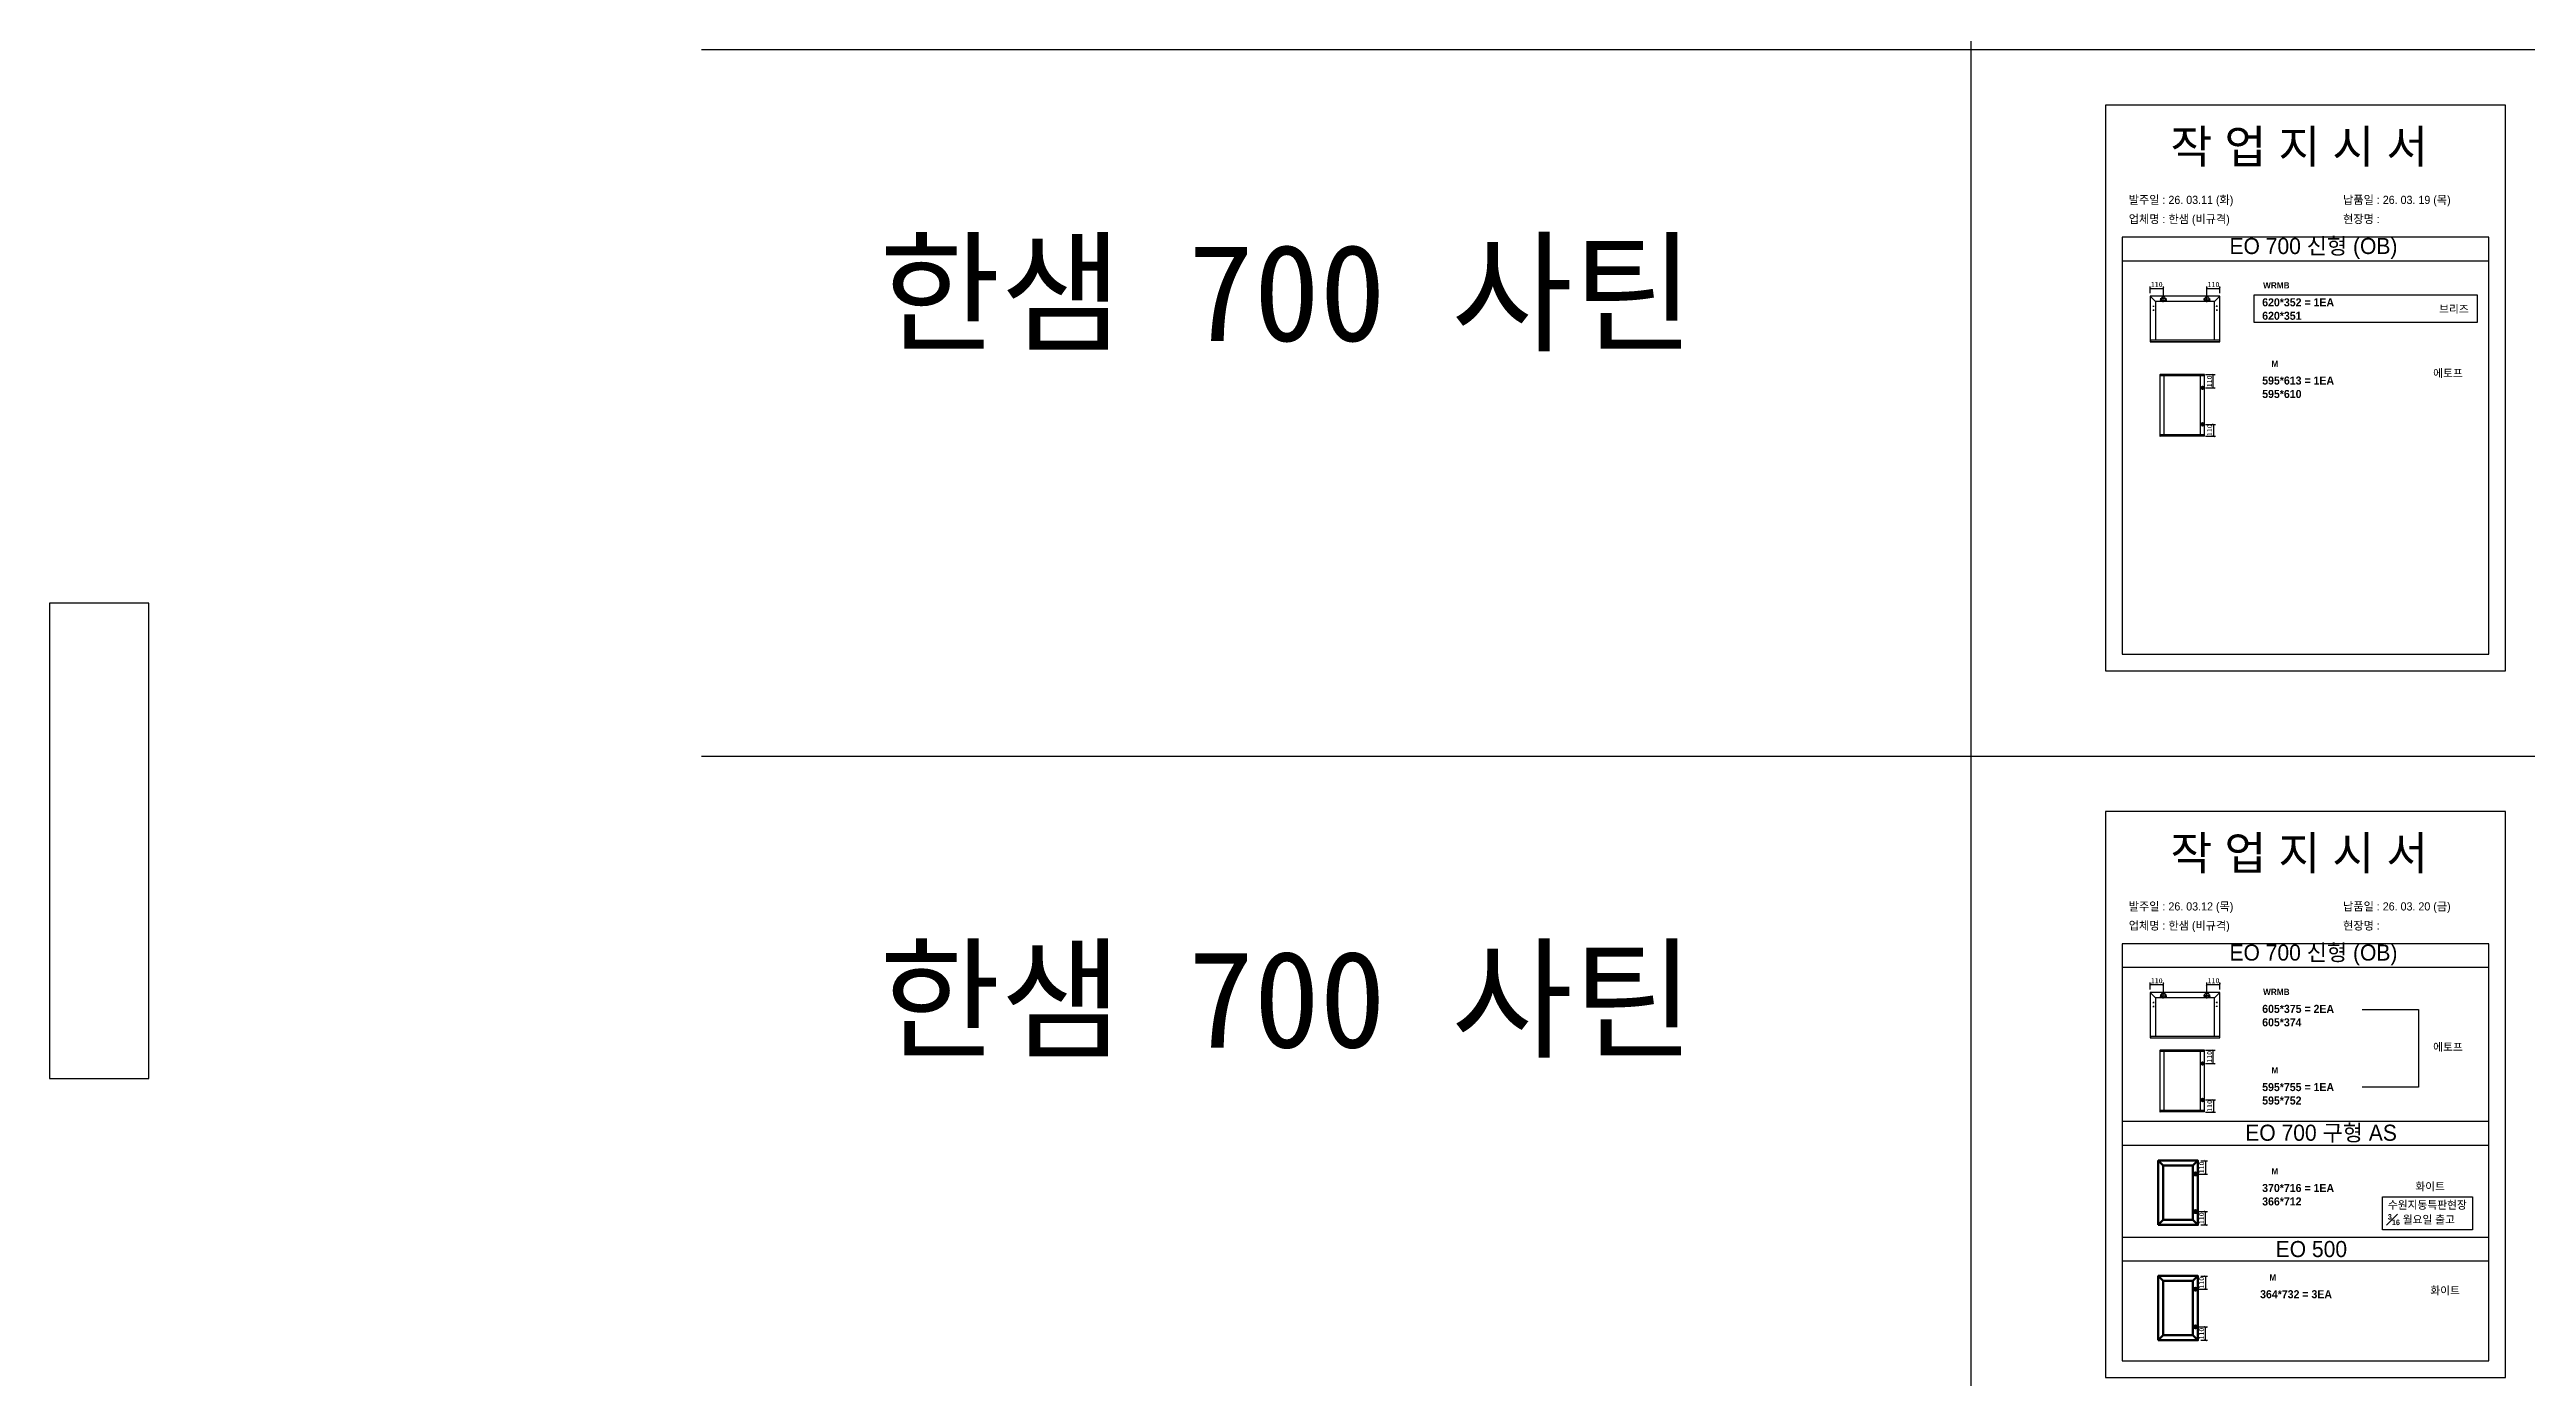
# Model space of a CAD drawing. Header units: millimetres. Extents: x -44117 to 256353, y -2095463 to 65325.
# Drawn here: x 100789 to 113049, y -780936 to -774363 of the extents above; entities that cross this region are included whole.
import ezdxf

# ---------------------------------------------------------------- set-up
doc = ezdxf.new("R2010")
doc.units = ezdxf.units.MM
doc.header["$LTSCALE"] = 10
doc.layers.add('Layer1', color=7, linetype='Continuous', lineweight=70)
doc.styles.add('MtX_Gulim', font='')
doc.styles.get('MtX_Gulim').set_extended_font_data('Gulim', bold=True)
doc.dimstyles.new('ISO-25', dxfattribs={"dimtxt": 2.5, "dimasz": 2.5, "dimexe": 1, "dimexo": 1, "dimtad": 1, "dimtxsty": 'Standard', "dimblk": 'ARCHTICK', "dimcen": 2.5, "dimadec": 0, "dimazin": 0, "dimtfac": 1, "dimtmove": 0, "dimatfit": 3, "dimfxl": 0, "dimarcsym": 0})

# ---------------------------------------------------------------- blocks, each defined once
blk = doc.blocks.new('_ArchTick')
at = {"color": 0, "linetype": 'ByBlock', "const_width": 0.15}
blk.add_lwpolyline([(-0.5, -0.5), (0.5, 0.5)], dxfattribs=at)
blk = doc.blocks.new('*D5095')
at = {"color": 0, "lineweight": -2}
for p, q in [((111187, -775569), (111187, -775535)), ((111187, -775545), (111252, -775545)), ((111252, -775582), (111252, -775535))]:
    blk.add_line(p, q, dxfattribs=at)
at = {"layer": 'Defpoints', "color": 0}
for p in [(111187, -775584), (111252, -775545), (111252, -775597)]:
    blk.add_point(p, dxfattribs=at)
at = {"color": 0, "lineweight": -2, "xscale": 10, "yscale": 10, "zscale": 10, "rotation": 180}
blk.add_blockref('_ArchTick', (111187, -775545), dxfattribs=at)
at = {"color": 0, "lineweight": -2, "xscale": 10, "yscale": 10, "zscale": 10}
blk.add_blockref('_ArchTick', (111252, -775545), dxfattribs=at)
at = {"color": 0, "insert": (111219, -775526), "char_height": 25, "attachment_point": 5}
blk.add_mtext('110', dxfattribs=at)
blk = doc.blocks.new('*D5096')
at = {"color": 0, "lineweight": -2}
for p, q in [((111467, -775582), (111467, -775535)), ((111467, -775545), (111532, -775545)), ((111532, -775569), (111532, -775535))]:
    blk.add_line(p, q, dxfattribs=at)
at = {"layer": 'Defpoints', "color": 0}
for p in [(111467, -775597), (111532, -775545), (111532, -775584)]:
    blk.add_point(p, dxfattribs=at)
at = {"color": 0, "lineweight": -2, "xscale": 10, "yscale": 10, "zscale": 10, "rotation": 180}
blk.add_blockref('_ArchTick', (111467, -775545), dxfattribs=at)
at = {"color": 0, "lineweight": -2, "xscale": 10, "yscale": 10, "zscale": 10}
blk.add_blockref('_ArchTick', (111532, -775545), dxfattribs=at)
at = {"color": 0, "insert": (111500, -775526), "char_height": 25, "attachment_point": 5}
blk.add_mtext('110', dxfattribs=at)
blk = doc.blocks.new('*D5097')
at = {"color": 0, "lineweight": -2}
for p, q in [((111461, -775972), (111509, -775972)), ((111461, -776037), (111509, -776037)), ((111499, -776037), (111499, -775972))]:
    blk.add_line(p, q, dxfattribs=at)
at = {"layer": 'Defpoints', "color": 0}
for p in [(111446, -775972), (111446, -776037), (111499, -775972)]:
    blk.add_point(p, dxfattribs=at)
at = {"color": 0, "lineweight": -2, "xscale": 10, "yscale": 10, "zscale": 10}
for p, rotation in [((111499, -775972), 90), ((111499, -776037), 270)]:
    blk.add_blockref('_ArchTick', p, dxfattribs=dict(at, rotation=rotation))
at = {"color": 0, "insert": (111480, -776005), "char_height": 25, "attachment_point": 5, "rotation": 90}
blk.add_mtext('110', dxfattribs=at)
blk = doc.blocks.new('*D5098')
at = {"color": 0, "lineweight": -2}
for p, q in [((111461, -776218), (111510, -776218)), ((111461, -776277), (111510, -776277)), ((111500, -776218), (111500, -776277))]:
    blk.add_line(p, q, dxfattribs=at)
at = {"layer": 'Defpoints', "color": 0}
for p in [(111446, -776218), (111446, -776277), (111500, -776277)]:
    blk.add_point(p, dxfattribs=at)
at = {"color": 0, "lineweight": -2, "xscale": 10, "yscale": 10, "zscale": 10}
for p, rotation in [((111500, -776218), 90), ((111500, -776277), 270)]:
    blk.add_blockref('_ArchTick', p, dxfattribs=dict(at, rotation=rotation))
at = {"color": 0, "insert": (111481, -776247), "char_height": 25, "attachment_point": 5, "rotation": 90}
blk.add_mtext('110', dxfattribs=at)
blk = doc.blocks.new('*D5099')
at = {"color": 0, "lineweight": -2}
for p, q in [((111187, -779016), (111187, -778981)), ((111187, -778991), (111252, -778991)), ((111252, -779028), (111252, -778981))]:
    blk.add_line(p, q, dxfattribs=at)
at = {"layer": 'Defpoints', "color": 0}
for p in [(111187, -779031), (111252, -778991), (111252, -779043)]:
    blk.add_point(p, dxfattribs=at)
at = {"color": 0, "lineweight": -2, "xscale": 10, "yscale": 10, "zscale": 10, "rotation": 180}
blk.add_blockref('_ArchTick', (111187, -778991), dxfattribs=at)
at = {"color": 0, "lineweight": -2, "xscale": 10, "yscale": 10, "zscale": 10}
blk.add_blockref('_ArchTick', (111252, -778991), dxfattribs=at)
at = {"color": 0, "insert": (111219, -778972), "char_height": 25, "attachment_point": 5}
blk.add_mtext('110', dxfattribs=at)
blk = doc.blocks.new('*D5100')
at = {"color": 0, "lineweight": -2}
for p, q in [((111467, -779028), (111467, -778981)), ((111467, -778991), (111532, -778991)), ((111532, -779016), (111532, -778981))]:
    blk.add_line(p, q, dxfattribs=at)
at = {"layer": 'Defpoints', "color": 0}
for p in [(111532, -778991), (111532, -779031), (111467, -779043)]:
    blk.add_point(p, dxfattribs=at)
at = {"color": 0, "lineweight": -2, "xscale": 10, "yscale": 10, "zscale": 10, "rotation": 180}
blk.add_blockref('_ArchTick', (111467, -778991), dxfattribs=at)
at = {"color": 0, "lineweight": -2, "xscale": 10, "yscale": 10, "zscale": 10}
blk.add_blockref('_ArchTick', (111532, -778991), dxfattribs=at)
at = {"color": 0, "insert": (111500, -778972), "char_height": 25, "attachment_point": 5}
blk.add_mtext('110', dxfattribs=at)
blk = doc.blocks.new('*D5101')
at = {"color": 0, "lineweight": -2}
for p, q in [((111461, -779316), (111509, -779316)), ((111461, -779382), (111509, -779382)), ((111499, -779382), (111499, -779316))]:
    blk.add_line(p, q, dxfattribs=at)
at = {"layer": 'Defpoints', "color": 0}
for p in [(111446, -779316), (111446, -779382), (111499, -779316)]:
    blk.add_point(p, dxfattribs=at)
at = {"color": 0, "lineweight": -2, "xscale": 10, "yscale": 10, "zscale": 10}
for p, rotation in [((111499, -779316), 90), ((111499, -779382), 270)]:
    blk.add_blockref('_ArchTick', p, dxfattribs=dict(at, rotation=rotation))
at = {"color": 0, "insert": (111480, -779349), "char_height": 25, "attachment_point": 5, "rotation": 90}
blk.add_mtext('110', dxfattribs=at)
blk = doc.blocks.new('*D5102')
at = {"color": 0, "lineweight": -2}
for p, q in [((111461, -779562), (111510, -779562)), ((111461, -779622), (111510, -779622)), ((111500, -779562), (111500, -779622))]:
    blk.add_line(p, q, dxfattribs=at)
at = {"layer": 'Defpoints', "color": 0}
for p in [(111446, -779562), (111446, -779622), (111500, -779622)]:
    blk.add_point(p, dxfattribs=at)
at = {"color": 0, "lineweight": -2, "xscale": 10, "yscale": 10, "zscale": 10}
for p, rotation in [((111500, -779562), 90), ((111500, -779622), 270)]:
    blk.add_blockref('_ArchTick', p, dxfattribs=dict(at, rotation=rotation))
at = {"color": 0, "insert": (111481, -779592), "char_height": 25, "attachment_point": 5, "rotation": 90}
blk.add_mtext('110', dxfattribs=at)
blk = doc.blocks.new('*D5107')
at = {"color": 0, "lineweight": -2}
for p, q in [((111426, -780499), (111470, -780499)), ((111438, -780434), (111470, -780434)), ((111460, -780434), (111460, -780499))]:
    blk.add_line(p, q, dxfattribs=at)
at = {"layer": 'Defpoints', "color": 0}
for p in [(111411, -780499), (111423, -780434), (111460, -780499)]:
    blk.add_point(p, dxfattribs=at)
at = {"color": 0, "lineweight": -2, "xscale": 10, "yscale": 10, "zscale": 10}
for p, rotation in [((111460, -780434), 90), ((111460, -780499), 270)]:
    blk.add_blockref('_ArchTick', p, dxfattribs=dict(at, rotation=rotation))
at = {"color": 0, "insert": (111441, -780467), "char_height": 25, "attachment_point": 5, "rotation": 90}
blk.add_mtext('110', dxfattribs=at)
blk = doc.blocks.new('*D5108')
at = {"color": 0, "lineweight": -2}
for p, q in [((111426, -780686), (111470, -780686)), ((111460, -780752), (111460, -780686)), ((111438, -780752), (111470, -780752))]:
    blk.add_line(p, q, dxfattribs=at)
at = {"layer": 'Defpoints', "color": 0}
for p in [(111411, -780686), (111460, -780686), (111423, -780752)]:
    blk.add_point(p, dxfattribs=at)
at = {"color": 0, "lineweight": -2, "xscale": 10, "yscale": 10, "zscale": 10}
for p, rotation in [((111460, -780686), 90), ((111460, -780752), 270)]:
    blk.add_blockref('_ArchTick', p, dxfattribs=dict(at, rotation=rotation))
at = {"color": 0, "insert": (111441, -780719), "char_height": 25, "attachment_point": 5, "rotation": 90}
blk.add_mtext('110', dxfattribs=at)
blk = doc.blocks.new('*D5109')
at = {"color": 0, "lineweight": -2}
for p, q in [((111438, -779863), (111470, -779863)), ((111460, -779863), (111460, -779929)), ((111426, -779929), (111470, -779929))]:
    blk.add_line(p, q, dxfattribs=at)
at = {"layer": 'Defpoints', "color": 0}
for p in [(111423, -779863), (111411, -779929), (111460, -779929)]:
    blk.add_point(p, dxfattribs=at)
at = {"color": 0, "lineweight": -2, "xscale": 10, "yscale": 10, "zscale": 10}
for p, rotation in [((111460, -779863), 90), ((111460, -779929), 270)]:
    blk.add_blockref('_ArchTick', p, dxfattribs=dict(at, rotation=rotation))
at = {"color": 0, "insert": (111441, -779896), "char_height": 25, "attachment_point": 5, "rotation": 90}
blk.add_mtext('110', dxfattribs=at)
blk = doc.blocks.new('*D5110')
at = {"color": 0, "lineweight": -2}
for p, q in [((111426, -780115), (111470, -780115)), ((111460, -780181), (111460, -780115)), ((111438, -780181), (111470, -780181))]:
    blk.add_line(p, q, dxfattribs=at)
at = {"layer": 'Defpoints', "color": 0}
for p in [(111411, -780115), (111460, -780115), (111423, -780181)]:
    blk.add_point(p, dxfattribs=at)
at = {"color": 0, "lineweight": -2, "xscale": 10, "yscale": 10, "zscale": 10}
for p, rotation in [((111460, -780115), 90), ((111460, -780181), 270)]:
    blk.add_blockref('_ArchTick', p, dxfattribs=dict(at, rotation=rotation))
at = {"color": 0, "insert": (111441, -780148), "char_height": 25, "attachment_point": 5, "rotation": 90}
blk.add_mtext('110', dxfattribs=at)

msp = doc.modelspace()

# ---------------------------------------------------------------- linework, layer by layer
at = {"color": 1}
for p, q in [((104015.69829, -774362.57266), (196284.84516, -774362.57266)), ((104015.69829, -774362.57266), (196284.84516, -774362.57266)), ((104015.69829, -777860.09806), (196284.84516, -777860.09806)), ((104015.69829, -777860.09806), (196284.84516, -777860.09806))]:
    msp.add_line(p, q, dxfattribs=at)
for p, q in [((112863.61712, -775291.9656), (111048.11673, -775291.9656)), ((112863.61712, -775409.85523), (111048.11673, -775409.85523)), ((111186.91456, -775584.21367), (111186.91456, -775808.55399)), ((111213.25531, -775610.55442), (111187.00125, -775584.00439)), ((111531.8004, -775583.9177), (111187.21052, -775583.9177)), ((111267.87399, -775596.9401), (111235.58716, -775596.9401)), ((111251.73057, -775613.08351), (111251.73057, -775580.79668)), ((111451.13694, -775596.9401), (111483.42377, -775596.9401)), ((111467.28036, -775613.08351), (111467.28036, -775580.79668)), ((111505.75561, -775610.55442), (111532.00967, -775584.00439)), ((111532.09636, -775808.55399), (111532.09636, -775584.21367)), ((111200.23292, -775633.63957), (111206.15219, -775633.63957)), ((111200.23292, -775652.58123), (111206.15219, -775652.58123)), ((111203.19256, -775630.67993), (111203.19256, -775636.5992)), ((111203.19256, -775649.6216), (111203.19256, -775655.54087)), ((111213.25531, -775610.55442), (111213.25531, -775800.56298)), ((111505.75561, -775610.55442), (111213.25531, -775610.55442)), ((111240.77992, -775602.85937), (111236.04451, -775602.85937)), ((111238.41221, -775600.49166), (111238.41221, -775605.22707)), ((111267.41664, -775602.85937), (111262.68122, -775602.85937)), ((111265.04893, -775600.49166), (111265.04893, -775605.22707)), ((111456.32971, -775602.85937), (111451.5943, -775602.85937)), ((111453.962, -775600.49166), (111453.962, -775605.22707)), ((111482.96643, -775602.85937), (111478.23101, -775602.85937)), ((111480.59872, -775600.49166), (111480.59872, -775605.22707)), ((111505.75561, -775799.97105), (111505.75561, -775610.55442)), ((111518.77801, -775633.63957), (111512.85874, -775633.63957)), ((111518.77801, -775652.58123), (111512.85874, -775652.58123)), ((111515.81837, -775630.67993), (111515.81837, -775636.5992)), ((111515.81837, -775649.6216), (111515.81837, -775655.54087)), ((111186.91456, -775799.97105), (111532.09636, -775799.97105)), ((111186.91456, -775808.02126), (111531.8004, -775808.02126)), ((111187.21052, -775808.84996), (111531.8004, -775808.84996)), ((111188.39438, -775799.97105), (111188.39438, -775808.84996)), ((111530.61654, -775808.84996), (111530.61654, -775799.97105)), ((111235.21582, -775972.00986), (111235.21582, -776277.02819)), ((111455.13421, -775972.40485), (111235.21582, -775972.40485)), ((111455.13421, -775978.37355), (111235.21582, -775978.37355)), ((111454.91477, -775971.79042), (111235.43526, -775971.79042)), ((111254.74577, -775977.93468), (111254.74577, -776270.66451)), ((111435.38482, -776270.66451), (111435.38482, -775978.37355)), ((111454.03702, -775978.37355), (111454.03702, -775971.79042)), ((111455.13421, -776277.02819), (111455.13421, -775972.00986)), ((111455.13421, -776270.66451), (111235.21582, -776270.66451)), ((111455.13421, -776276.63321), (111235.21582, -776276.63321)), ((111454.91477, -776277.24764), (111235.43526, -776277.24764)), ((111236.31301, -776277.24764), (111236.31301, -776270.66451)), ((111454.03702, -776270.66451), (111454.03702, -776277.24764)), ((112863.61712, -778789.491), (111048.11673, -778789.491)), ((112863.61712, -778907.38063), (111048.11673, -778907.38063)), ((111186.91456, -779030.77317), (111186.91456, -779255.1135)), ((111213.25531, -779057.11392), (111187.00125, -779030.56389)), ((111531.8004, -779030.47721), (111187.21052, -779030.47721)), ((111251.73057, -779059.64302), (111251.73057, -779027.35619)), ((111467.28036, -779059.64302), (111467.28036, -779027.35619)), ((111505.75561, -779057.11392), (111532.00967, -779030.56389)), ((111532.09636, -779255.1135), (111532.09636, -779030.77317)), ((111200.23292, -779080.19908), (111206.15219, -779080.19908)), ((111200.23292, -779099.14074), (111206.15219, -779099.14074)), ((111203.19256, -779077.23944), (111203.19256, -779083.15871)), ((111203.19256, -779096.1811), (111203.19256, -779102.10037)), ((111213.25531, -779057.11392), (111213.25531, -779247.12248)), ((111505.75561, -779057.11392), (111213.25531, -779057.11392)), ((111267.87399, -779043.4996), (111235.58716, -779043.4996)), ((111240.77992, -779049.41887), (111236.04451, -779049.41887)), ((111238.41221, -779047.05116), (111238.41221, -779051.78658)), ((111267.41664, -779049.41887), (111262.68122, -779049.41887)), ((111265.04893, -779047.05116), (111265.04893, -779051.78658)), ((111451.13694, -779043.4996), (111483.42377, -779043.4996)), ((111456.32971, -779049.41887), (111451.5943, -779049.41887)), ((111453.962, -779047.05116), (111453.962, -779051.78658)), ((111482.96643, -779049.41887), (111478.23101, -779049.41887)), ((111480.59872, -779047.05116), (111480.59872, -779051.78658)), ((111505.75561, -779246.53056), (111505.75561, -779057.11392)), ((111518.77801, -779080.19908), (111512.85874, -779080.19908)), ((111518.77801, -779099.14074), (111512.85874, -779099.14074)), ((111515.81837, -779077.23944), (111515.81837, -779083.15871)), ((111515.81837, -779096.1811), (111515.81837, -779102.10037)), ((111186.91456, -779246.53056), (111532.09636, -779246.53056)), ((111186.91456, -779254.58076), (111531.8004, -779254.58076)), ((111187.21052, -779255.40946), (111531.8004, -779255.40946)), ((111188.39438, -779246.53056), (111188.39438, -779255.40946)), ((111530.61654, -779255.40946), (111530.61654, -779246.53056)), ((111235.21582, -779316.63758), (111235.21582, -779621.65591)), ((111455.13421, -779317.03257), (111235.21582, -779317.03257)), ((111455.13421, -779323.00127), (111235.21582, -779323.00127)), ((111454.91477, -779316.41814), (111235.43526, -779316.41814)), ((111254.74577, -779322.5624), (111254.74577, -779615.29223)), ((111435.38482, -779615.29223), (111435.38482, -779323.00127)), ((111454.03702, -779323.00127), (111454.03702, -779316.41814)), ((111455.13421, -779621.65591), (111455.13421, -779316.63758)), ((111455.13421, -779615.29223), (111235.21582, -779615.29223)), ((111455.13421, -779621.26093), (111235.21582, -779621.26093)), ((111454.91477, -779621.87536), (111235.43526, -779621.87536)), ((111236.31301, -779621.87536), (111236.31301, -779615.29223)), ((111454.03702, -779615.29223), (111454.03702, -779621.87536)), ((112863.61712, -779669.5021), (111048.11673, -779669.5021)), ((112863.61712, -779787.39174), (111048.11673, -779787.39174)), ((112863.61712, -780242.65672), (111048.11673, -780242.65672)), ((112863.61712, -780360.54635), (111048.11673, -780360.54635))]:
    msp.add_line(p, q)
for p in [(110300.49669, 21924.9366), (110300.49669, 14161.07811), (110300.49669, 18584.38997), (110300.49669, 10820.53148), (110300.49669, 18627.87121), (110300.49669, 10864.01272), (110300.49669, 15287.32457), (110300.49669, 7523.46608), (110300.49669, 3746.75115), (110300.49669, 21924.9366), (110300.49669, 14161.07811), (110300.49669, 18584.38997), (110300.49669, 10820.53148), (110300.49669, 18627.87121), (110300.49669, 10864.01272), (110300.49669, 15287.32457), (110300.49669, 7523.46608), (110300.49669, 3746.75115), (110300.49669, 21924.9366), (110300.49669, 14161.07811), (110300.49669, 18584.38997), (110300.49669, 10820.53148), (110300.49669, 18627.87121), (110300.49669, 10864.01272), (110300.49669, 15287.32457), (110300.49669, 7523.46608), (110300.49669, 3746.75115), (110300.49669, 21924.9366), (110300.49669, 14161.07811), (110300.49669, 18584.38997), (110300.49669, 10820.53148), (110300.49669, 18627.87121), (110300.49669, 10864.01272), (110300.49669, 15287.32457), (110300.49669, 7523.46608), (110300.49669, 3746.75115), (110300.49669, 21924.9366), (110300.49669, 14161.07811), (110300.49669, 18584.38997), (110300.49669, 10820.53148), (110300.49669, 18627.87121), (110300.49669, 10864.01272), (110300.49669, 15287.32457), (110300.49669, 7523.46608), (110300.49669, 3746.75115), (110300.49669, 21924.9366), (110300.49669, 14161.07811), (110300.49669, 18584.38997), (110300.49669, 10820.53148), (110300.49669, 18627.87121), (110300.49669, 10864.01272), (110300.49669, 15287.32457), (110300.49669, 7523.46608), (110300.49669, 3746.75115), (110300.49669, 21924.9366), (110300.49669, 14161.07811), (110300.49669, 18584.38997), (110300.49669, 10820.53148), (110300.49669, 18627.87121), (110300.49669, 10864.01272), (110300.49669, 15287.32457), (110300.49669, 7523.46608), (110300.49669, 3746.75115), (110300.49669, 21924.9366), (110300.49669, 14161.07811), (110300.49669, 18584.38997), (110300.49669, 10820.53148), (110300.49669, 18627.87121), (110300.49669, 10864.01272), (110300.49669, 15287.32457), (110300.49669, 7523.46608), (110300.49669, 3746.75115), (110300.49669, 21924.9366), (110300.49669, 14161.07811), (110300.49669, 18584.38997), (110300.49669, 10820.53148), (110300.49669, 18627.87121), (110300.49669, 10864.01272), (110300.49669, 15287.32457), (110300.49669, 7523.46608), (110300.49669, 3746.75115), (110300.49669, 21924.9366), (110300.49669, 14161.07811), (110300.49669, 18584.38997), (110300.49669, 10820.53148), (110300.49669, 18627.87121), (110300.49669, 10864.01272), (110300.49669, 15287.32457), (110300.49669, 7523.46608), (110300.49669, 3746.75115), (110300.49669, 12702.87182), (110300.49669, 4939.01333), (110300.49669, 9362.32519), (110300.49669, 1598.4667), (110300.49669, 9405.80642), (110300.49669, 1641.94794), (110300.49669, 6065.25979), (110300.49669, -1698.5987), (110300.49669, -5475.31363), (110300.49669, 12702.87182), (110300.49669, 4939.01333), (110300.49669, 9362.32519), (110300.49669, 1598.4667), (110300.49669, 9405.80642), (110300.49669, 1641.94794), (110300.49669, 6065.25979), (110300.49669, -1698.5987), (110300.49669, -5475.31363), (110300.49669, 12702.87182), (110300.49669, 4939.01333), (110300.49669, 9362.32519), (110300.49669, 1598.4667), (110300.49669, 9405.80642), (110300.49669, 1641.94794), (110300.49669, 6065.25979), (110300.49669, -1698.5987), (110300.49669, -5475.31363), (110300.49669, 12702.87182), (110300.49669, 4939.01333), (110300.49669, 9362.32519), (110300.49669, 1598.4667), (110300.49669, 9405.80642), (110300.49669, 1641.94794), (110300.49669, 6065.25979), (110300.49669, -1698.5987), (110300.49669, -5475.31363), (110300.49669, 12702.87182), (110300.49669, 4939.01333), (110300.49669, 9362.32519), (110300.49669, 1598.4667), (110300.49669, 9405.80642), (110300.49669, 1641.94794), (110300.49669, 6065.25979), (110300.49669, -1698.5987), (110300.49669, -5475.31363)]:
    msp.add_xline(p, (0, 1), dxfattribs=at)
for points in [[(110965.59398, -777438.53578), (112946.13986, -777438.53578), (112946.13986, -774637.47803), (110965.59398, -774637.47803)], [(111702.05608, -775576.21715), (112804.88326, -775576.21715), (112804.88326, -775713.26752), (111702.05608, -775713.26752)], [(100788.69366, -779455.53687), (101279.69366, -779455.53687), (101279.69366, -777102.53687), (100788.69366, -777102.53687)], [(110965.59398, -780936.06118), (112946.13986, -780936.06118), (112946.13986, -778135.00343), (110965.59398, -778135.00343)]]:
    msp.add_lwpolyline(points, close=True)
for points in [[(111048.11673, -775291.9656), (111048.11673, -777356.01303), (112863.61712, -777356.01303), (112863.61712, -775291.9656)], [(111048.11673, -778789.491), (111048.11673, -780853.53843), (112863.61712, -780853.53843), (112863.61712, -778789.491)], [(112235.41321, -779114.0212), (112515.13515, -779114.0212), (112515.13515, -779499.74303), (112235.41321, -779499.74303)]]:
    msp.add_lwpolyline(points)
msp.add_lwpolyline([(112336.14696, -780041.58007), (112782.09853, -780041.58007), (112782.09853, -780205.09565), (112336.14696, -780205.09565)], close=True, dxfattribs=at)
for centre, radius in [((111251.73057, -775596.9401), 10.35872), ((111467.28036, -775596.9401), 10.35872), ((111203.19256, -775633.63957), 0.88789), ((111203.19256, -775652.58123), 0.88789), ((111238.41221, -775602.85937), 0.94708), ((111265.04893, -775602.85937), 0.94708), ((111453.962, -775602.85937), 0.94708), ((111480.59872, -775602.85937), 0.94708), ((111515.81837, -775633.63957), 0.88789), ((111515.81837, -775652.58123), 0.88789), ((111203.19256, -779080.19908), 0.88789), ((111203.19256, -779099.14074), 0.88789), ((111238.41221, -779049.41887), 0.94708), ((111251.73057, -779043.4996), 10.35872), ((111265.04893, -779049.41887), 0.94708), ((111453.962, -779049.41887), 0.94708), ((111467.28036, -779043.4996), 10.35872), ((111480.59872, -779049.41887), 0.94708), ((111515.81837, -779080.19908), 0.88789), ((111515.81837, -779099.14074), 0.88789)]:
    msp.add_circle(centre, radius)
for centre, radius, start, end in [((111187.21052, -775584.21367), 0.29596, 90, 180), ((111531.8004, -775584.21367), 0.29596, 0, 90), ((111187.21052, -775808.55399), 0.29596, 180, 270), ((111531.8004, -775808.55399), 0.29596, 270, 0), ((111454.91477, -775972.00986), 0.21944, 0, 90), ((111235.43526, -776277.0282), 0.21944, 180, 270), ((111454.91477, -776277.0282), 0.21944, 270, 0), ((111187.21052, -779030.77317), 0.29596, 90, 180), ((111531.8004, -779030.77317), 0.29596, 0, 90), ((111187.21052, -779255.1135), 0.29596, 180, 270), ((111531.8004, -779255.1135), 0.29596, 270, 0), ((111454.91477, -779316.63758), 0.21944, 0, 90), ((111235.43526, -779621.65592), 0.21944, 180, 270), ((111454.91477, -779621.65592), 0.21944, 270, 0)]:
    msp.add_arc(centre, radius, start, end)
at = {"layer": 'Layer1'}
for p, q in [((111445.64341, -776029.38059), (111445.64341, -776045.55584)), ((111445.64341, -776225.66359), (111445.64341, -776209.48834)), ((111445.64341, -779374.00831), (111445.64341, -779390.18356)), ((111445.64341, -779570.29131), (111445.64341, -779554.11606)), ((111251.22258, -779887.39797), (111226.67254, -779862.84792)), ((111398.52288, -779887.39797), (111423.07292, -779862.84792)), ((111410.53498, -779918.39202), (111410.53498, -779938.80102)), ((111410.53498, -780125.27533), (111410.53498, -780104.86632)), ((111226.67254, -780180.81942), (111251.22258, -780156.26937)), ((111423.07292, -780180.81942), (111398.52288, -780156.26937)), ((111398.52288, -780156.26937), (111423.07292, -780180.81942)), ((111251.22258, -780458.21598), (111226.67254, -780433.66593)), ((111398.52288, -780458.21598), (111423.07292, -780433.66593)), ((111410.53498, -780489.21003), (111410.53498, -780509.61904)), ((111226.67254, -780751.63744), (111251.22258, -780727.08739)), ((111423.07292, -780751.63744), (111398.52288, -780727.08739)), ((111398.52288, -780727.08739), (111423.07292, -780751.63744)), ((111410.53498, -780696.09334), (111410.53498, -780675.68433))]:
    msp.add_line(p, q, dxfattribs=at)
for points in [[(111453.73103, -776037.46822), (111437.55579, -776037.46822)], [(111453.73103, -776217.57597), (111437.55579, -776217.57597)], [(111453.73103, -779382.09593), (111437.55579, -779382.09593)], [(111453.73103, -779562.20368), (111437.55579, -779562.20368)], [(111226.67254, -780180.81942), (111423.07292, -780180.81942), (111423.07292, -779862.84792), (111226.67254, -779862.84792)], [(111251.22258, -780156.26937), (111398.52288, -780156.26937), (111398.52288, -779887.39797), (111251.22258, -779887.39797)], [(111420.73949, -779928.59652), (111400.33048, -779928.59652)], [(111420.73949, -780115.07082), (111400.33048, -780115.07082)], [(111226.67254, -780751.63744), (111423.07292, -780751.63744), (111423.07292, -780433.66593), (111226.67254, -780433.66593)], [(111251.22258, -780727.08739), (111398.52288, -780727.08739), (111398.52288, -780458.21598), (111251.22258, -780458.21598)], [(111420.73949, -780499.41453), (111400.33048, -780499.41453)], [(111420.73949, -780685.88884), (111400.33048, -780685.88884)]]:
    msp.add_lwpolyline(points, close=True, dxfattribs=at)
for centre, radius in [((111445.64341, -776037.46822), 5.39175), ((111445.64341, -776217.57597), 5.39175), ((111445.64341, -779382.09593), 5.39175), ((111445.64341, -779562.20368), 5.39175), ((111410.53498, -779928.59652), 6.803), ((111410.53498, -780115.07082), 6.803), ((111410.53498, -780499.41453), 6.803), ((111410.53498, -780685.88884), 6.803)]:
    msp.add_circle(centre, radius, dxfattribs=at)

# ---------------------------------------------------------------- texts
at = {"linetype": 'Continuous', "style": 'MtX_Gulim'}
for s, height, p in [('WRMB', 31.09714, (111745.54403, -775545.38839)), ('M', 30.31593, (111787.30044, -775933.64264)), ('WRMB', 31.09714, (111745.54403, -779042.91379)), ('M', 30.31593, (111787.30044, -779431.16804)), ('M', 30.31593, (111787.30044, -779930.6338)), ('M', 30.31593, (111777.00739, -780456.56494))]:
    msp.add_text(s, height=height, dxfattribs=at).set_placement(p)
at = {"attachment_point": 1}
for s, width, gutter_width, heights, insert, char_height in [('{\\fGulim|b0|i0|c129|p50;작 업 지 시 서}', 3898.9872873, 14.7362, [-183.72574], (111287.2047, -774760.27484), 165.0454901), ('\\pt11;{\\fGulim|b0|i0|c129|p50;발주일 : 26. 03.11 (화)}', 3898.9872873, 14.7362, [40.67678], (111080.65102, -775086.49953), 40.4361451), ('{\\fGulim|b0|i0|c129|p50;납품일 : 26. 03. 19 (목)}', 3898.9872873, 14.7362, [41.36774], (112141.63179, -775086.49953), 40.4361451), ('{\\fGulim|b0|i0|c129|p50;업체명 : 한샘 (비규격)}', 3898.9872873, 14.7362, [42.57324], (111080.65102, -775181.58481), 40.4361451), ('{\\fGulim|b0|i0|c129|p50;현장명 :  }', 3898.9872873, 14.7362, [45.12049], (112141.63179, -775181.58481), 40.4361451), ('{\\f굴림|b0|i0|c129|p50;한샘} 700 {\\f굴림|b0|i0|c129|p50;사틴}', 5072.1082947, 2395.6482, [-533.35869], (104895.62473, -775326.10736), 479.1296392), ('{\\fGulim|b0|i0|c129|p50;EO 700 신형 (OB)}', 1882.7812357, 7.11596, [-100.28675], (111579.03979, -775295.21349), 79.6987856), ('{\\f굴림|b1|i0|c129|p50;620*352 = 1EA\\P\\C1;620*351}', 12072.7918459, 155.2668, [-107.68333], (111741.10322, -775593.95595), 39.9257485), ('{\\f굴림|b1|i0|c129|p50;브리즈}', 11769.5052121, 151.36626, [-43.2475], (112616.95295, -775627.62005), 38.9227538), ('{\\f굴림|b1|i0|c129|p50;에토프}', 11769.5052121, 151.36626, [-43.29899], (112587.27124, -775945.21859), 38.9227538), ('{\\f굴림|b1|i0|c129|p50;595*613 = 1EA\\P\\C1;595*610}', 12072.7918459, 155.2668, [-107.68333], (111741.10322, -775981.12324), 39.9257485), ('{\\fGulim|b0|i0|c129|p50;작 업 지 시 서}', 3898.9872873, 14.7362, [-183.72574], (111287.2047, -778257.80024), 165.0454901), ('\\pt11;{\\fGulim|b0|i0|c129|p50;발주일 : 26. 03.12 (목)}', 3898.9872873, 14.7362, [40.67678], (111080.65102, -778584.02493), 40.4361451), ('{\\fGulim|b0|i0|c129|p50;납품일 : 26. 03. 20 (금)}', 3898.9872873, 14.7362, [41.36774], (112141.63179, -778584.02493), 40.4361451), ('{\\f굴림|b0|i0|c129|p50;한샘} 700 {\\f굴림|b0|i0|c129|p50;사틴}', 5072.1082947, 2395.6482, [-533.35869], (104895.62473, -778823.63276), 479.1296392), ('{\\fGulim|b0|i0|c129|p50;업체명 : 한샘 (비규격)}', 3898.9872873, 14.7362, [42.57324], (111080.65102, -778679.11021), 40.4361451), ('{\\fGulim|b0|i0|c129|p50;EO 700 신형 (OB)}', 1882.7812357, 7.11596, [-100.28675], (111579.03979, -778792.73889), 79.6987856), ('{\\fGulim|b0|i0|c129|p50;현장명 :  }', 3898.9872873, 14.7362, [45.12049], (112141.63179, -778679.11021), 40.4361451), ('{\\f굴림|b1|i0|c129|p50;605*375 = 2EA\\P\\C1;605*374}', 12072.7918459, 155.2668, [-107.63052], (111741.10322, -779091.48135), 39.9257485), ('{\\f굴림|b1|i0|c129|p50;에토프}', 11769.5052121, 151.36626, [-43.29899], (112587.27124, -779280.7997), 38.9227538), ('{\\f굴림|b1|i0|c129|p50;595*755 = 1EA\\P\\C1;595*752}', 12072.7918459, 155.2668, [-107.63052], (111741.10322, -779478.64864), 39.9257485), ('{\\fGulim|b0|i0|c129|p50;EO 700 구형 AS}', 1882.7812357, 7.11596, [-88.93153], (111657.18749, -779684.69512), 79.6987856), ('{\\f굴림|b1|i0|c129|p50;370*716 = 1EA\\P\\C1;366*712}', 12072.7918459, 155.2668, [-107.68333], (111741.10322, -779978.1144), 39.9257485), ('{\\f굴림|b1|i0|c129|p50;화이트}', 11769.5052121, 151.36626, [-43.2475], (112499.12102, -779971.22668), 38.9227538), ('{\\f굴림|b1|i0|c129|p50;수원지동특판현장\\P\\A1;{\\H0.7x;\\S3#16;} 월요일 출고}', 11769.5052121, 151.36626, [-124.66608], (112363.21197, -780062.54058), 38.9227538), ('{\\fGulim|b0|i0|c129|p50;EO 500}', 1882.7812357, 7.11596, [-81.71513], (111807.74744, -780260.50421), 79.6987856), ('{\\f굴림|b1|i0|c129|p50;364*732 = 3EA}', 12072.7918459, 155.2668, [-41.14042], (111730.81017, -780504.04554), 39.9257485), ('{\\f굴림|b1|i0|c129|p50;화이트}', 11769.5052121, 151.36626, [-43.2475], (112573.44629, -780486.83165), 38.9227538)]:
    msp.add_mtext_dynamic_manual_height_columns(s, width=width, gutter_width=gutter_width, heights=heights, dxfattribs=dict(at, insert=insert, char_height=char_height))

# ---------------------------------------------------------------- dimensions: what is measured, and where the dimension line sits
for base, p1, p2, picture, middle in [((111251.73058, -775544.63327), (111187.21052, -775584.21367), (111251.73058, -775596.9401), '*D5095', (111219.47055, -775525.88327)), ((111531.8004, -775544.63327), (111467.28035, -775596.9401), (111531.8004, -775584.21367), '*D5096', (111499.54037, -775525.88327)), ((111251.73058, -778991.19277), (111187.21052, -779030.77317), (111251.73058, -779043.4996), '*D5099', (111219.47055, -778972.44277)), ((111531.8004, -778991.19277), (111467.28035, -779043.4996), (111531.8004, -779030.77317), '*D5100', (111499.54037, -778972.44277))]:
    dim = msp.add_linear_dim(base=base, p1=p1, p2=p2, text='110', dimstyle='ISO-25', override={"dimscale": 10, "dimasz": 1, "dimexo": 1.5, "dimtxsty": 'Standard'})
    dim.commit()
    dim.dimension.update_dxf_attribs({"geometry": picture, "text_midpoint": middle})
for base, p1, p2, angle, picture, middle in [((111498.82853, -775971.79042), (111445.64341, -776037.46822), (111445.64341, -775971.79042), 90, '*D5097', (111480.07853, -776004.62932)), ((111499.67918, -776277.24764), (111445.64341, -776217.57597), (111445.64341, -776277.24764), 90, '*D5098', (111480.92918, -776247.4118)), ((111498.82853, -779316.41814), (111445.64341, -779382.09593), (111445.64341, -779316.41814), 90, '*D5101', (111480.07853, -779349.25704)), ((111499.67918, -779621.87536), (111445.64341, -779562.20368), (111445.64341, -779621.87536), 90, '*D5102', (111480.92918, -779592.03952)), ((111459.71524, -779928.59652), (111423.07292, -779862.84792), (111410.53498, -779928.59652), 90, '*D5109', (111440.96524, -779895.72222)), ((111459.71524, -780115.07082), (111423.07292, -780180.81942), (111410.53498, -780115.07082), 270, '*D5110', (111440.96524, -780147.94512)), ((111459.71524, -780499.41453), (111423.07292, -780433.66593), (111410.53498, -780499.41453), 90, '*D5107', (111440.96524, -780466.54023)), ((111459.71524, -780685.88884), (111423.07292, -780751.63744), (111410.53498, -780685.88884), 270, '*D5108', (111440.96524, -780718.76314))]:
    dim = msp.add_linear_dim(base=base, p1=p1, p2=p2, angle=angle, text='110', dimstyle='ISO-25', override={"dimscale": 10, "dimasz": 1, "dimexo": 1.5, "dimtxsty": 'Standard'})
    dim.commit()
    dim.dimension.update_dxf_attribs({"geometry": picture, "text_midpoint": middle})

doc.saveas('drawing.dxf')
